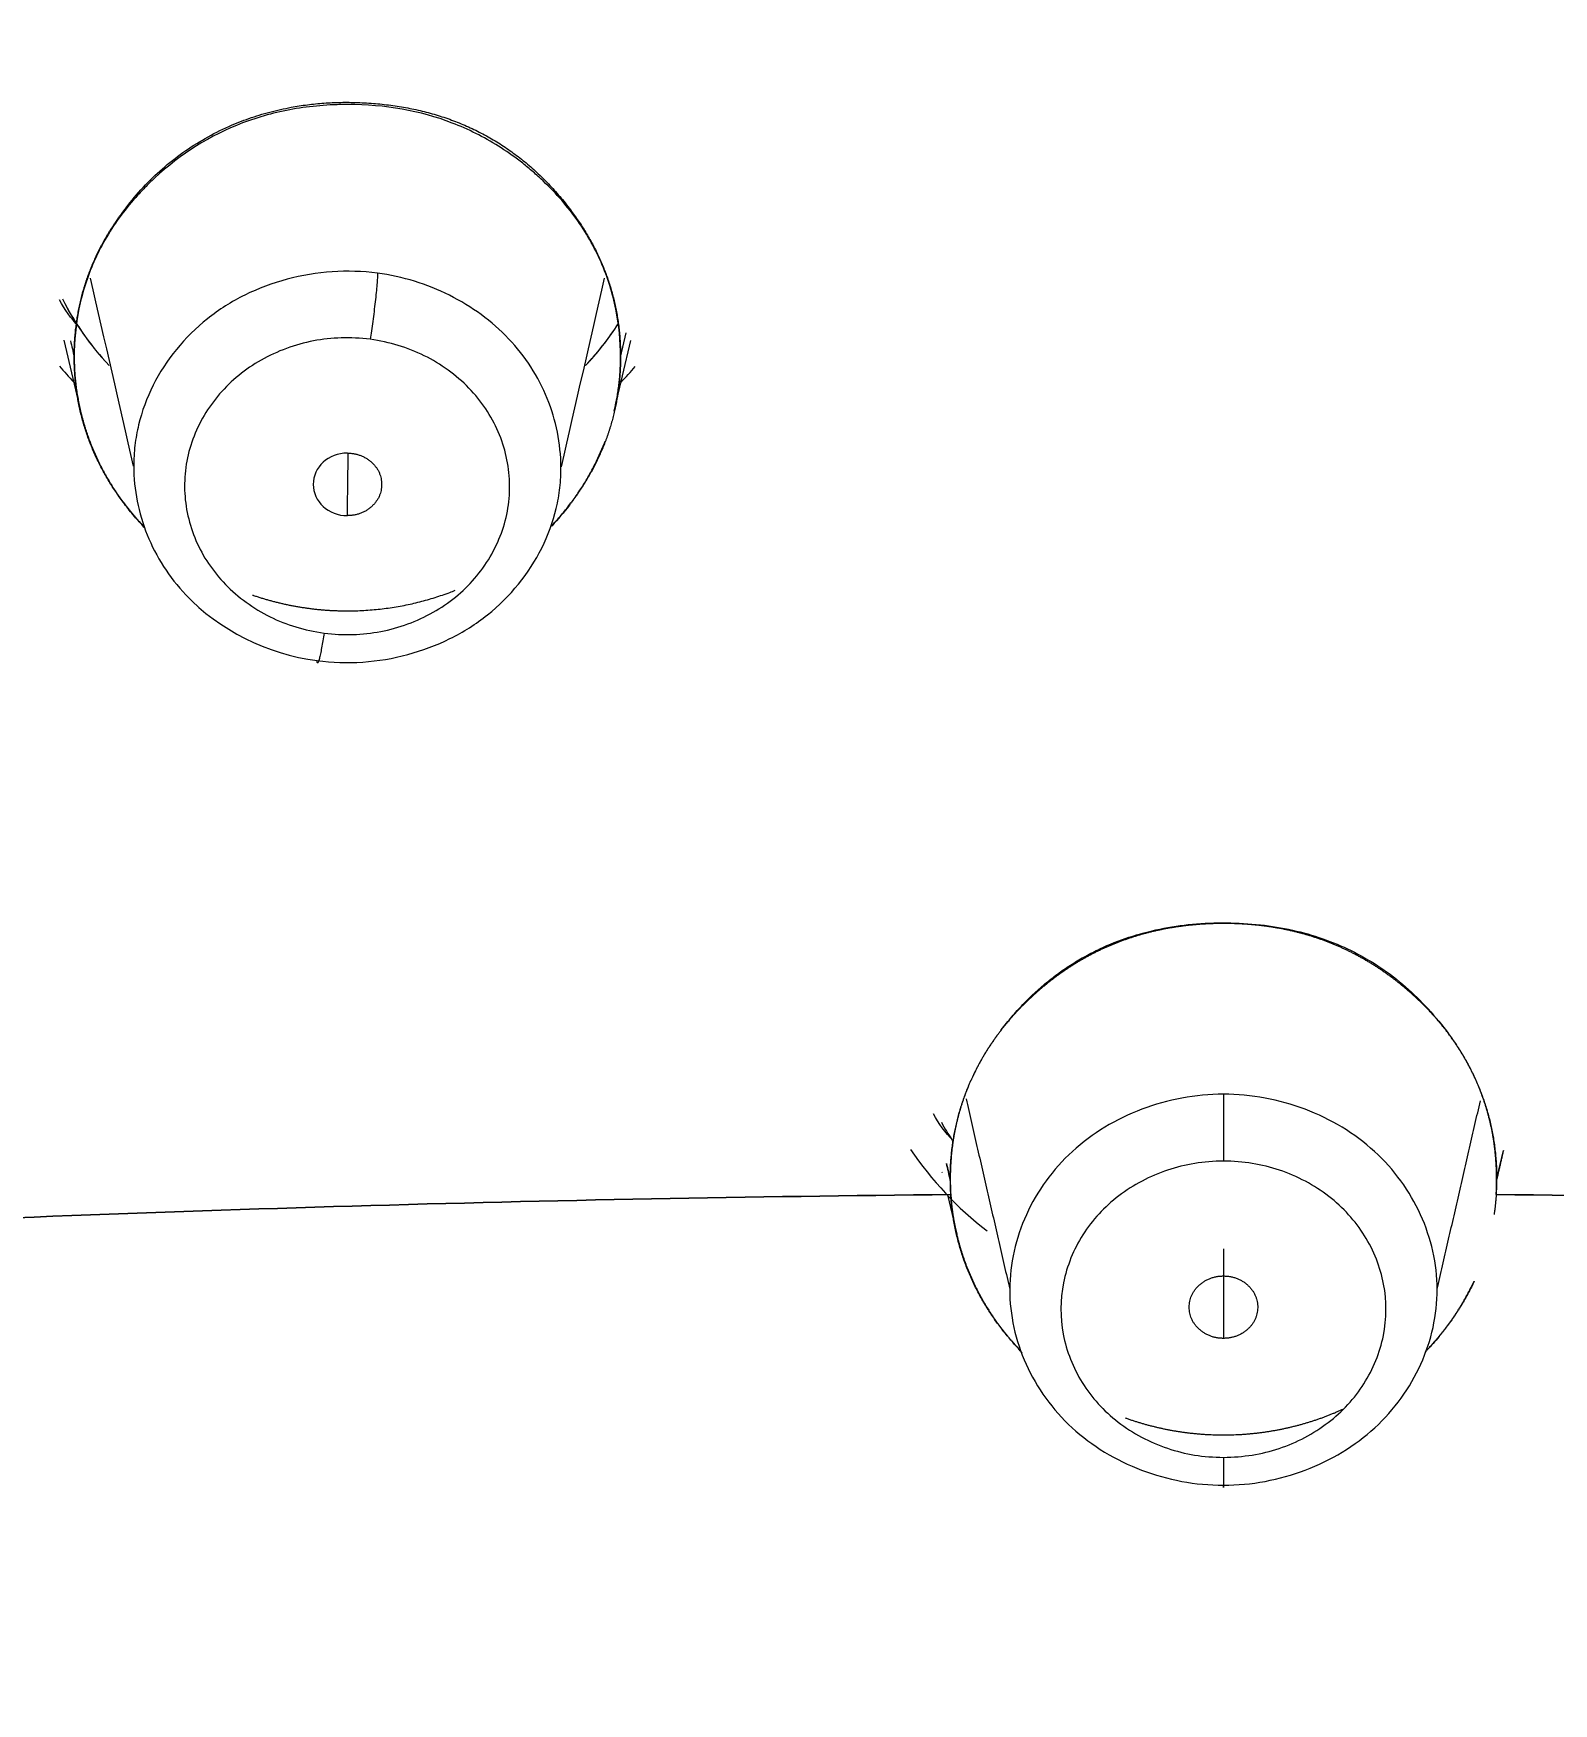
# Model space of a CAD drawing. Header units: millimetres. Extents: x 8883 to 11259, y -10160 to -6800.
# Drawn here: x 9728.16 to 9737.04, y -8415.51 to -8405.76 of the extents above; entities that cross this region are included whole.
import ezdxf

# ---------------------------------------------------------------- set-up
doc = ezdxf.new("R2010")
doc.units = ezdxf.units.MM
doc.layers.add('DIM', color=5, linetype='Continuous', lineweight=13)
doc.styles.add('ARIAL', font='arial.ttf')
doc.dimstyles.get("Standard").update_dxf_attribs({"dimtxt": 15, "dimasz": 15, "dimexe": 0.18, "dimexo": 0.0625, "dimgap": 4, "dimtad": 0, "dimdec": 1, "dimdsep": 46, "dimtxsty": 'ARIAL', "dimcen": 0, "dimclrd": 5, "dimclre": 5, "dimclrt": 5, "dimadec": 0, "dimazin": 0, "dimtfac": 1, "dimtdec": 1, "dimtofl": 0, "dimtmove": 0, "dimatfit": 3, "dimfxl": 1, "dimtolj": 1, "dimtzin": 0, "dimarcsym": 0})

# ---------------------------------------------------------------- blocks, each defined once
blk = doc.blocks.new('*D185')
at = {"layer": 'Defpoints', "color": 0, "transparency": 16777216}
for p in [(9678.5956, -7626.1454), (9989.3705, -9683.127), (10114.8937, -9683.127)]:
    blk.add_point(p, dxfattribs=at)
at = {"layer": 'DIM', "color": 5, "lineweight": -2, "transparency": 16777216}
for p, q in [((9678.6581, -7626.1454), (10115.0737, -7626.1454)), ((10114.8937, -7644.1454), (10114.8937, -8614.508)), ((10114.8937, -9665.127), (10114.8937, -8694.7644)), ((9989.433, -9683.127), (10115.0737, -9683.127))]:
    blk.add_line(p, q, dxfattribs=at)
at = {"layer": 'DIM', "color": 5, "transparency": 16777216}
for points in [[(10111.8937, -7644.1454), (10117.8937, -7644.1454), (10114.8937, -7626.1454)], [(10111.8937, -9665.127), (10117.8937, -9665.127), (10114.8937, -9683.127)]]:
    blk.add_solid(points, dxfattribs=at)
at = {"layer": 'DIM', "color": 5, "transparency": 16777216, "insert": (10114.8937, -8654.6362), "char_height": 18, "attachment_point": 5, "rotation": 90, "style": 'ARIAL'}
blk.add_mtext('\\A1;(2280)', dxfattribs=at)

msp = doc.modelspace()

# ---------------------------------------------------------------- linework, layer by layer
at = {"linetype": 'Continuous', "lineweight": 18}
for p, q in [((9731.5905, -8407.6477), (9731.623, -8407.5057)), ((9728.3388, -8407.5492), (9728.436, -8407.9631)), ((9731.5534, -8407.9636), (9731.6506, -8407.5499)), ((9736.7082, -8412.4524), (9736.7476, -8412.2809)), ((9733.4682, -8412.4053), (9733.4693, -8412.4102)), ((9733.4997, -8412.5394), (9733.554, -8412.7707))]:
    msp.add_line(p, q, dxfattribs=at)
for centre, major_axis, ratio, start_param, end_param in [((9729.9948, -8406.5844), (-1.8397, 0), 0.924527, 0.438988, 0.712945), ((9729.9948, -8406.5844), (1.8397, 0), 0.924527, 3.61612, 3.832841), ((9729.9948, -8406.5844), (1.8397, 0), 0.924527, 5.570191, 5.748722), ((9729.9948, -8406.5844), (-1.8397, 0), 0.924527, 2.450295, 2.604037), ((9729.9948, -8406.4801), (-2.1386, 0), 0.924527, 0.665478, 0.726494), ((9729.9948, -8406.4801), (-2.1386, 0), 0.924527, 2.415099, 2.475428), ((9729.9948, -8408.3907), (-0.2, 0.0021), 0.912641, 4.721991, 7.863578), ((9735.1123, -8411.3326), (1.8529, 0), 0.924527, 3.616464, 3.686659)]:
    msp.add_ellipse(centre, major_axis=major_axis, ratio=ratio, start_param=start_param, end_param=end_param, dxfattribs=at)
for points, knots in [([(9731.5905, -8407.6477), (9731.5905, -8407.5536), (9731.5815, -8407.4594), (9731.5438, -8407.2736), (9731.5151, -8407.1819), (9731.4374, -8407.0042), (9731.3884, -8406.9181), (9731.2705, -8406.7545), (9731.2017, -8406.677), (9731.1141, -8406.596), (9731.1043, -8406.5871), (9731.0845, -8406.5696), (9731.0546, -8406.5437), (9730.9835, -8406.4864), (9730.8363, -8406.3837), (9730.5213, -8406.2257), (9730.216, -8406.1718), (9729.9831, -8406.172), (9729.9693, -8406.1721), (9729.9418, -8406.1727), (9729.9008, -8406.174), (9729.8065, -8406.18), (9729.6235, -8406.2036), (9729.2795, -8406.2978), (9729.0227, -8406.4588), (9728.8491, -8406.6198), (9728.83, -8406.6383), (9728.7931, -8406.6759), (9728.7395, -8406.7331), (9728.6913, -8406.7931), (9728.6022, -8406.9163), (9728.5527, -8407.0026), (9728.4744, -8407.1808), (9728.4455, -8407.2726), (9728.4076, -8407.4587), (9728.3987, -8407.5529), (9728.3989, -8407.647)], [0, 0, 0, 0, 0.0625, 0.0625, 0.125, 0.125, 0.1875, 0.1875, 0.25, 0.25, 0.257812, 0.257812, 0.265625, 0.28125, 0.3125, 0.375, 0.5, 0.5, 0.507812, 0.507812, 0.515625, 0.53125, 0.5625, 0.625, 0.75, 0.75, 0.765625, 0.765625, 0.78125, 0.8125, 0.8125, 0.875, 0.875, 0.9375, 0.9375, 1, 1, 1, 1]), ([(9728.399, -8407.647), (9728.399, -8407.641), (9728.399, -8407.629), (9728.3993, -8407.611), (9728.3998, -8407.5931), (9728.4005, -8407.5753), (9728.4015, -8407.5575), (9728.4026, -8407.5398), (9728.404, -8407.5221), (9728.4055, -8407.5045), (9728.4073, -8407.487), (9728.4094, -8407.4695), (9728.4116, -8407.4521), (9728.414, -8407.4348), (9728.4167, -8407.4175), (9728.4195, -8407.4003), (9728.4226, -8407.3831), (9728.4259, -8407.366), (9728.4294, -8407.349), (9728.4332, -8407.332), (9728.4371, -8407.3151), (9728.4413, -8407.2982), (9728.4456, -8407.2814), (9728.4502, -8407.2647), (9728.455, -8407.248), (9728.4601, -8407.2314), (9728.4653, -8407.2148), (9728.4708, -8407.1983), (9728.4764, -8407.1819), (9728.4823, -8407.1656), (9728.4884, -8407.1492), (9728.4947, -8407.133), (9728.5012, -8407.1168), (9728.508, -8407.1007), (9728.515, -8407.0847), (9728.5221, -8407.0687), (9728.5295, -8407.0527), (9728.5371, -8407.0369), (9728.545, -8407.0211), (9728.553, -8407.0053), (9728.5613, -8406.9896), (9728.5697, -8406.974), (9728.5784, -8406.9584), (9728.5873, -8406.9429), (9728.5964, -8406.9275), (9728.6058, -8406.9121), (9728.6153, -8406.8968), (9728.6251, -8406.8816), (9728.6351, -8406.8664), (9728.6453, -8406.8513), (9728.6557, -8406.8362), (9728.6663, -8406.8212), (9728.6772, -8406.8063), (9728.6882, -8406.7914), (9728.7276, -8406.7397), (9728.7991, -8406.6552), (9728.9112, -8406.5465), (9729.0324, -8406.4505), (9729.1629, -8406.3674), (9729.2928, -8406.302), (9729.4194, -8406.2518), (9729.5409, -8406.2145), (9729.6553, -8406.1889), (9729.7613, -8406.1724), (9729.8579, -8406.1628), (9729.956, -8406.1584), (9730.0567, -8406.1593), (9730.1586, -8406.1654), (9730.2603, -8406.1767), (9730.359, -8406.1933), (9730.4546, -8406.2151), (9730.5473, -8406.242), (9730.6369, -8406.2742), (9730.7235, -8406.3115), (9730.807, -8406.354), (9730.8875, -8406.4018), (9730.9649, -8406.4547), (9731.0393, -8406.5127), (9731.1106, -8406.576), (9731.1788, -8406.6444), (9731.244, -8406.718), (9731.2931, -8406.7803), (9731.3282, -8406.8287), (9731.3507, -8406.8612), (9731.3721, -8406.894), (9731.3925, -8406.927), (9731.4119, -8406.9604), (9731.4303, -8406.994), (9731.4477, -8407.028), (9731.4641, -8407.0622), (9731.4795, -8407.0966), (9731.4939, -8407.1314), (9731.5073, -8407.1664), (9731.5197, -8407.2018), (9731.5311, -8407.2374), (9731.5415, -8407.2733), (9731.5509, -8407.3094), (9731.5593, -8407.3459), (9731.5667, -8407.3826), (9731.5731, -8407.4196), (9731.5786, -8407.457), (9731.583, -8407.4945), (9731.5864, -8407.5324), (9731.5888, -8407.5706), (9731.5902, -8407.609), (9731.5904, -8407.6347), (9731.5905, -8407.6476)], [0, 0, 0, 0, 0.003847, 0.007682, 0.011504, 0.015315, 0.019115, 0.022904, 0.026683, 0.030453, 0.034213, 0.037965, 0.041708, 0.045444, 0.049173, 0.052896, 0.056612, 0.060323, 0.064029, 0.06773, 0.071427, 0.075121, 0.078813, 0.082501, 0.086188, 0.089874, 0.093559, 0.097244, 0.10093, 0.104616, 0.108303, 0.111993, 0.115685, 0.11938, 0.123079, 0.126782, 0.13049, 0.134203, 0.137921, 0.141646, 0.145378, 0.149117, 0.152863, 0.156618, 0.160382, 0.164156, 0.167939, 0.171732, 0.175537, 0.179353, 0.18318, 0.18702, 0.190873, 0.194739, 0.198619, 0.231533, 0.263582, 0.295081, 0.326364, 0.357768, 0.383067, 0.408428, 0.434026, 0.453211, 0.472516, 0.492007, 0.511746, 0.532583, 0.552923, 0.572835, 0.592389, 0.611659, 0.630725, 0.649667, 0.668567, 0.687509, 0.706574, 0.725846, 0.745401, 0.765317, 0.785663, 0.806509, 0.814822, 0.823074, 0.831272, 0.839419, 0.847521, 0.855583, 0.86361, 0.871608, 0.879582, 0.887537, 0.895478, 0.903413, 0.911344, 0.91928, 0.927223, 0.935182, 0.943159, 0.951162, 0.959195, 0.967264, 0.975374, 0.98353, 0.991737, 1, 1, 1, 1]), ([(9728.4299, -8407.4724), (9728.4284, -8407.471), (9728.3809, -8407.423), (9728.3427, -8407.3688), (9728.3124, -8407.3126)], [0, 0, 0, 0, 0.030105, 1, 1, 1, 1]), ([(9728.3989, -8407.647), (9728.399, -8407.653), (9728.399, -8407.6651), (9728.3994, -8407.6832), (9728.4001, -8407.7013), (9728.4009, -8407.7194), (9728.402, -8407.7376), (9728.4034, -8407.7558), (9728.405, -8407.7739), (9728.4068, -8407.7921), (9728.4089, -8407.8103), (9728.4112, -8407.8285), (9728.4137, -8407.8466), (9728.4165, -8407.8648), (9728.4196, -8407.883), (9728.4228, -8407.9011), (9728.4264, -8407.9192), (9728.4302, -8407.9373), (9728.4342, -8407.9554), (9728.4385, -8407.9735), (9728.443, -8407.9915), (9728.4478, -8408.0096), (9728.4528, -8408.0275), (9728.458, -8408.0455), (9728.4636, -8408.0634), (9728.4693, -8408.0813), (9728.4753, -8408.0991), (9728.4816, -8408.1168), (9728.4881, -8408.1346), (9728.4949, -8408.1522), (9728.5019, -8408.1698), (9728.5091, -8408.1874), (9728.5166, -8408.2049), (9728.5244, -8408.2223), (9728.5324, -8408.2396), (9728.5406, -8408.2569), (9728.5491, -8408.2741), (9728.5579, -8408.2912), (9728.5669, -8408.3082), (9728.5761, -8408.3252), (9728.5856, -8408.3421), (9728.5953, -8408.3588), (9728.6053, -8408.3755), (9728.6155, -8408.3921), (9728.626, -8408.4085), (9728.6367, -8408.4249), (9728.6476, -8408.4412), (9728.6588, -8408.4573), (9728.6702, -8408.4733), (9728.6819, -8408.4893), (9728.6938, -8408.5051), (9728.7059, -8408.5207), (9728.7183, -8408.5363), (9728.7309, -8408.5517), (9728.7437, -8408.5669), (9728.7568, -8408.5821), (9728.7701, -8408.5971), (9728.7836, -8408.6119), (9728.796, -8408.6252), (9728.8039, -8408.6335), (9728.8072, -8408.6369)], [0, 0, 0, 0, 0.016653, 0.033329, 0.05003, 0.066754, 0.083502, 0.100274, 0.117069, 0.133889, 0.150732, 0.167599, 0.18449, 0.201405, 0.218343, 0.235305, 0.252291, 0.269301, 0.286335, 0.303393, 0.320474, 0.337579, 0.354708, 0.371861, 0.389038, 0.406239, 0.423463, 0.440712, 0.457984, 0.47528, 0.4926, 0.509944, 0.527311, 0.544703, 0.562118, 0.579557, 0.59702, 0.614507, 0.632018, 0.649553, 0.667112, 0.684694, 0.702301, 0.719931, 0.737585, 0.755263, 0.772966, 0.790691, 0.808441, 0.826215, 0.844013, 0.861834, 0.87968, 0.897549, 0.915443, 0.93336, 0.951301, 0.969267, 0.987256, 1, 1, 1, 1]), ([(9728.8077, -8408.6415), (9728.7881, -8408.6206), (9728.7483, -8408.5755), (9728.7025, -8408.5182), (9728.668, -8408.4716), (9728.6452, -8408.4391), (9728.6234, -8408.4062), (9728.6026, -8408.3731), (9728.5829, -8408.3397), (9728.5641, -8408.3059), (9728.5463, -8408.2719), (9728.5296, -8408.2375), (9728.5138, -8408.2029), (9728.4991, -8408.1679), (9728.4853, -8408.1326), (9728.4726, -8408.0971), (9728.4609, -8408.0612), (9728.4502, -8408.0251), (9728.4405, -8407.9886), (9728.4318, -8407.9518), (9728.4241, -8407.9147), (9728.4175, -8407.8774), (9728.4118, -8407.8397), (9728.4072, -8407.8017), (9728.4036, -8407.7635), (9728.401, -8407.7249), (9728.3993, -8407.686), (9728.3991, -8407.66), (9728.399, -8407.647)], [0, 0, 0, 0, 0.076516, 0.16079, 0.196689, 0.232342, 0.267769, 0.302993, 0.338035, 0.372918, 0.407665, 0.442297, 0.476839, 0.511314, 0.545745, 0.580156, 0.61457, 0.649012, 0.683503, 0.718069, 0.752732, 0.787515, 0.822442, 0.857534, 0.892814, 0.928304, 0.964026, 1, 1, 1, 1]), ([(9731.5905, -8407.6476), (9731.5904, -8407.6536), (9731.5904, -8407.6656), (9731.59, -8407.6835), (9731.5894, -8407.7013), (9731.5887, -8407.7191), (9731.5877, -8407.7368), (9731.5865, -8407.7544), (9731.5851, -8407.772), (9731.5834, -8407.7895), (9731.5816, -8407.8069), (9731.5796, -8407.8243), (9731.5773, -8407.8416), (9731.5748, -8407.8589), (9731.5721, -8407.8761), (9731.5693, -8407.8932), (9731.5661, -8407.9103), (9731.5628, -8407.9273), (9731.5593, -8407.9442), (9731.5556, -8407.9611), (9731.5516, -8407.9779), (9731.5474, -8407.9947), (9731.5431, -8408.0114), (9731.5385, -8408.028), (9731.5337, -8408.0445), (9731.5287, -8408.061), (9731.5235, -8408.0775), (9731.518, -8408.0938), (9731.5124, -8408.1101), (9731.5065, -8408.1264), (9731.5005, -8408.1426), (9731.4942, -8408.1587), (9731.4877, -8408.1747), (9731.481, -8408.1907), (9731.4741, -8408.2067), (9731.467, -8408.2225), (9731.4597, -8408.2383), (9731.4521, -8408.2541), (9731.4444, -8408.2698), (9731.4364, -8408.2854), (9731.4282, -8408.3009), (9731.4198, -8408.3164), (9731.4112, -8408.3318), (9731.4024, -8408.3472), (9731.3934, -8408.3625), (9731.3842, -8408.3777), (9731.3747, -8408.3929), (9731.3651, -8408.408), (9731.3552, -8408.4231), (9731.3452, -8408.438), (9731.3349, -8408.453), (9731.3244, -8408.4678), (9731.3137, -8408.4826), (9731.3028, -8408.4974), (9731.2637, -8408.5488), (9731.2254, -8408.5944), (9731.189, -8408.6335), (9731.1885, -8408.6341)], [0, 0, 0, 0, 0.016651, 0.033245, 0.049785, 0.066272, 0.082708, 0.099095, 0.115436, 0.131733, 0.147988, 0.164202, 0.180379, 0.196521, 0.212629, 0.228707, 0.244755, 0.260777, 0.276775, 0.292751, 0.308707, 0.324646, 0.34057, 0.356481, 0.372381, 0.388274, 0.404161, 0.420044, 0.435926, 0.451809, 0.467696, 0.483589, 0.49949, 0.515402, 0.531326, 0.547265, 0.563222, 0.579199, 0.595197, 0.61122, 0.627269, 0.643347, 0.659456, 0.675598, 0.691776, 0.707991, 0.724246, 0.740543, 0.756884, 0.773272, 0.789707, 0.806193, 0.822732, 0.839325, 0.855974, 0.997952, 1, 1, 1, 1]), ([(9731.5534, -8407.9639), (9731.5557, -8407.9541), (9731.5606, -8407.9323), (9731.5673, -8407.8985), (9731.5735, -8407.8625), (9731.5787, -8407.8265), (9731.583, -8407.7906), (9731.5863, -8407.7547), (9731.5886, -8407.7189), (9731.5901, -8407.6832), (9731.5903, -8407.6595), (9731.5905, -8407.6477)], [0, 0, 0, 0, 0.094242, 0.209273, 0.323786, 0.437782, 0.55126, 0.664221, 0.776665, 0.888591, 1, 1, 1, 1]), ([(9731.1856, -8408.6338), (9731.1913, -8408.6279), (9731.2064, -8408.6119), (9731.2302, -8408.5855), (9731.2568, -8408.5545), (9731.2824, -8408.5229), (9731.307, -8408.4908), (9731.3305, -8408.4582), (9731.3531, -8408.4253), (9731.3746, -8408.3919), (9731.395, -8408.3581), (9731.4144, -8408.324), (9731.4328, -8408.2896), (9731.4502, -8408.255), (9731.4665, -8408.22), (9731.4818, -8408.1848), (9731.4928, -8408.1575), (9731.4987, -8408.142), (9731.5001, -8408.1383)], [0, 0, 0, 0, 0.04121, 0.110094, 0.178692, 0.247005, 0.315033, 0.382776, 0.450234, 0.517408, 0.584296, 0.650899, 0.717218, 0.783252, 0.849001, 0.914465, 0.979645, 1, 1, 1, 1]), ([(9728.7465, -8408.2846), (9728.7468, -8408.4208), (9728.7738, -8408.5572), (9728.8511, -8408.7493), (9728.883, -8408.8112), (9728.9584, -8408.9286), (9729.0019, -8408.9841), (9729.2458, -8409.2408), (9729.5239, -8409.3812), (9729.8177, -8409.4201)], [0, 0, 0, 0, 0.25, 0.25, 0.375, 0.375, 0.5, 0.5, 1, 1, 1, 1]), ([(9729.8177, -8409.4201), (9729.9938, -8409.4433), (9730.2666, -8409.4236), (9730.5571, -8409.3148), (9730.6711, -8409.2508), (9730.7442, -8409.2045), (9730.7794, -8409.1794), (9730.9471, -8409.0455), (9731.0557, -8408.9111), (9731.1671, -8408.6883), (9731.1956, -8408.6105), (9731.2241, -8408.491), (9731.2312, -8408.4506), (9731.2404, -8408.3695), (9731.2426, -8408.3287), (9731.2423, -8408.2879)], [0, 0, 0, 0, 0.25, 0.375, 0.4375, 0.4375, 0.5, 0.5, 0.75, 0.75, 0.875, 0.875, 0.9375, 0.9375, 1, 1, 1, 1]), ([(9729.4412, -8409.0372), (9729.4432, -8409.0379), (9729.452, -8409.0409), (9729.4678, -8409.0462), (9729.4887, -8409.0528), (9729.5097, -8409.0592), (9729.5308, -8409.0653), (9729.552, -8409.0712), (9729.5734, -8409.0767), (9729.5948, -8409.082), (9729.6164, -8409.0871), (9729.638, -8409.0918), (9729.6598, -8409.0963), (9729.6816, -8409.1005), (9729.7035, -8409.1045), (9729.7255, -8409.1081), (9729.7476, -8409.1115), (9729.7698, -8409.1146), (9729.7921, -8409.1174), (9729.8144, -8409.1199), (9729.8367, -8409.1221), (9729.8592, -8409.124), (9729.8817, -8409.1257), (9729.9042, -8409.127), (9729.9268, -8409.128), (9729.9494, -8409.1288), (9729.9721, -8409.1292), (9730.0033, -8409.1295), (9730.043, -8409.1289), (9730.091, -8409.1269), (9730.1388, -8409.1235), (9730.1862, -8409.1189), (9730.2334, -8409.113), (9730.2801, -8409.1057), (9730.3264, -8409.0973), (9730.3722, -8409.0876), (9730.4175, -8409.0767), (9730.4623, -8409.0646), (9730.5066, -8409.0514), (9730.5502, -8409.037), (9730.5894, -8409.0229), (9730.614, -8409.0134), (9730.6244, -8409.0092)], [0, 0, 0, 0, 0.005207, 0.023371, 0.041558, 0.059769, 0.078003, 0.096259, 0.114539, 0.132842, 0.151168, 0.169518, 0.18789, 0.206286, 0.224705, 0.243147, 0.261612, 0.2801, 0.298612, 0.317147, 0.335704, 0.354285, 0.37289, 0.391517, 0.410168, 0.428842, 0.447539, 0.466259, 0.506055, 0.545704, 0.585206, 0.624561, 0.663768, 0.702828, 0.741741, 0.780507, 0.819125, 0.857597, 0.895921, 0.934098, 0.972129, 1, 1, 1, 1]), ([(9733.5165, -8412.4525), (9733.5165, -8412.4465), (9733.5165, -8412.4344), (9733.5168, -8412.4164), (9733.5173, -8412.3984), (9733.5179, -8412.3804), (9733.5188, -8412.3625), (9733.5199, -8412.3447), (9733.5213, -8412.327), (9733.5228, -8412.3093), (9733.5246, -8412.2916), (9733.5265, -8412.274), (9733.5287, -8412.2565), (9733.5311, -8412.2391), (9733.5337, -8412.2217), (9733.5366, -8412.2044), (9733.5396, -8412.1871), (9733.5428, -8412.1699), (9733.5463, -8412.1527), (9733.55, -8412.1357), (9733.5539, -8412.1186), (9733.558, -8412.1017), (9733.5624, -8412.0848), (9733.5669, -8412.0679), (9733.5717, -8412.0512), (9733.5766, -8412.0345), (9733.5818, -8412.0178), (9733.5873, -8412.0012), (9733.5929, -8411.9847), (9733.5987, -8411.9682), (9733.6048, -8411.9518), (9733.611, -8411.9355), (9733.6175, -8411.9192), (9733.6242, -8411.903), (9733.6311, -8411.8868), (9733.6383, -8411.8707), (9733.6456, -8411.8547), (9733.6532, -8411.8387), (9733.661, -8411.8228), (9733.6689, -8411.8069), (9733.6772, -8411.7911), (9733.6856, -8411.7754), (9733.6942, -8411.7598), (9733.7031, -8411.7441), (9733.7121, -8411.7286), (9733.7214, -8411.7131), (9733.7309, -8411.6977), (9733.7406, -8411.6823), (9733.7506, -8411.667), (9733.7607, -8411.6518), (9733.7711, -8411.6366), (9733.7817, -8411.6215), (9733.7925, -8411.6065), (9733.8035, -8411.5915), (9733.8305, -8411.5555), (9733.875, -8411.5003), (9733.9395, -8411.4287), (9734.007, -8411.3621), (9734.0776, -8411.3003), (9734.1511, -8411.2435), (9734.2276, -8411.1917), (9734.3071, -8411.1447), (9734.4164, -8411.0891), (9734.5599, -8411.0319), (9734.7416, -8410.9837), (9734.9329, -8410.9558), (9735.1299, -8410.9485), (9735.326, -8410.9596), (9735.5146, -8410.9903), (9735.6926, -8411.0405), (9735.86, -8411.1103), (9736.0164, -8411.1995), (9736.1619, -8411.3082), (9736.2962, -8411.4362), (9736.3851, -8411.5425), (9736.4387, -8411.6153), (9736.4618, -8411.6485), (9736.4839, -8411.6819), (9736.505, -8411.7157), (9736.525, -8411.7497), (9736.5439, -8411.7841), (9736.5619, -8411.8187), (9736.5788, -8411.8536), (9736.5946, -8411.8889), (9736.6094, -8411.9244), (9736.6232, -8411.9602), (9736.636, -8411.9963), (9736.6477, -8412.0327), (9736.6584, -8412.0694), (9736.6681, -8412.1064), (9736.6767, -8412.1437), (9736.6843, -8412.1813), (9736.6908, -8412.2191), (9736.6963, -8412.2573), (9736.7008, -8412.2958), (9736.7043, -8412.3345), (9736.7067, -8412.3736), (9736.7081, -8412.4129), (9736.7082, -8412.4392), (9736.7083, -8412.4524)], [0, 0, 0, 0, 0.003838, 0.007664, 0.011477, 0.015279, 0.019069, 0.022849, 0.026618, 0.030378, 0.034129, 0.037871, 0.041605, 0.045331, 0.04905, 0.052763, 0.056469, 0.06017, 0.063866, 0.067558, 0.071245, 0.074929, 0.07861, 0.082289, 0.085966, 0.089642, 0.093317, 0.096992, 0.100668, 0.104344, 0.108022, 0.111701, 0.115384, 0.119069, 0.122758, 0.126451, 0.130149, 0.133852, 0.137561, 0.141276, 0.144998, 0.148727, 0.152464, 0.15621, 0.159964, 0.163728, 0.167501, 0.171285, 0.17508, 0.178887, 0.182705, 0.186535, 0.190378, 0.194235, 0.198105, 0.218377, 0.238205, 0.257653, 0.276789, 0.295683, 0.314407, 0.333038, 0.351649, 0.388469, 0.425696, 0.463893, 0.503579, 0.542955, 0.580722, 0.617378, 0.653466, 0.689561, 0.726235, 0.76404, 0.803481, 0.811936, 0.820328, 0.828662, 0.836943, 0.845177, 0.853369, 0.861525, 0.869649, 0.877748, 0.885827, 0.893891, 0.901947, 0.909999, 0.918055, 0.926119, 0.934197, 0.942295, 0.950419, 0.958573, 0.966764, 0.974997, 0.983277, 0.99161, 1, 1, 1, 1]), ([(9736.7082, -8412.4524), (9736.7082, -8412.4457), (9736.7082, -8412.4323), (9736.7079, -8412.4122), (9736.7073, -8412.3921), (9736.7064, -8412.372), (9736.7052, -8412.3519), (9736.7038, -8412.3319), (9736.7021, -8412.3118), (9736.7001, -8412.2918), (9736.6979, -8412.2718), (9736.6953, -8412.2518), (9736.6925, -8412.2319), (9736.6894, -8412.2119), (9736.686, -8412.1921), (9736.6823, -8412.1722), (9736.6784, -8412.1525), (9736.6741, -8412.1327), (9736.6696, -8412.113), (9736.6647, -8412.0934), (9736.6596, -8412.0738), (9736.6542, -8412.0543), (9736.6485, -8412.0348), (9736.6425, -8412.0154), (9736.6362, -8411.9961), (9736.6296, -8411.9768), (9736.6227, -8411.9576), (9736.6155, -8411.9385), (9736.6081, -8411.9195), (9736.6003, -8411.9005), (9736.5922, -8411.8816), (9736.5839, -8411.8629), (9736.5752, -8411.8442), (9736.5663, -8411.8256), (9736.557, -8411.8071), (9736.5475, -8411.7887), (9736.5377, -8411.7704), (9736.5275, -8411.7523), (9736.5171, -8411.7342), (9736.5064, -8411.7163), (9736.4954, -8411.6984), (9736.4842, -8411.6807), (9736.4726, -8411.6631), (9736.4608, -8411.6456), (9736.4486, -8411.6283), (9736.4362, -8411.6111), (9736.4235, -8411.594), (9736.4105, -8411.577), (9736.3973, -8411.5602), (9736.3837, -8411.5436), (9736.3699, -8411.527), (9736.3558, -8411.5107), (9736.3415, -8411.4944), (9736.3268, -8411.4784), (9736.3119, -8411.4624), (9736.2968, -8411.4467), (9736.2813, -8411.431), (9736.2657, -8411.4156), (9736.2497, -8411.4003), (9736.2335, -8411.3852), (9736.2172, -8411.3703), (9736.2007, -8411.3557), (9736.1841, -8411.3413), (9736.1674, -8411.3272), (9736.1506, -8411.3133), (9736.1337, -8411.2998), (9736.1167, -8411.2865), (9736.0995, -8411.2734), (9736.0823, -8411.2606), (9736.0649, -8411.2481), (9736.0474, -8411.2359), (9736.0299, -8411.2239), (9736.0122, -8411.2122), (9735.9944, -8411.2007), (9735.9765, -8411.1895), (9735.9585, -8411.1786), (9735.9404, -8411.1679), (9735.9222, -8411.1575), (9735.9038, -8411.1474), (9735.8854, -8411.1375), (9735.8669, -8411.1279), (9735.8482, -8411.1185), (9735.8294, -8411.1094), (9735.8106, -8411.1006), (9735.7916, -8411.0921), (9735.7725, -8411.0838), (9735.7533, -8411.0757), (9735.734, -8411.0679), (9735.7146, -8411.0604), (9735.6951, -8411.0532), (9735.6755, -8411.0462), (9735.6558, -8411.0394), (9735.636, -8411.033), (9735.616, -8411.0268), (9735.596, -8411.0208), (9735.5759, -8411.0151), (9735.5556, -8411.0097), (9735.5353, -8411.0045), (9735.5148, -8410.9996), (9735.4942, -8410.995), (9735.4736, -8410.9906), (9735.4528, -8410.9864), (9735.4319, -8410.9826), (9735.4109, -8410.979), (9735.3898, -8410.9756), (9735.3686, -8410.9725), (9735.3473, -8410.9697), (9735.3259, -8410.9671), (9735.3044, -8410.9648), (9735.2828, -8410.9627), (9735.2611, -8410.9609), (9735.2393, -8410.9593), (9735.2173, -8410.958), (9735.1953, -8410.957), (9735.1732, -8410.9562), (9735.1509, -8410.9557), (9735.1286, -8410.9554), (9735.1061, -8410.9554), (9735.0837, -8410.9556), (9735.0612, -8410.9561), (9735.0388, -8410.9569), (9735.0165, -8410.9579), (9734.9944, -8410.9591), (9734.9724, -8410.9606), (9734.9505, -8410.9624), (9734.9288, -8410.9644), (9734.9071, -8410.9666), (9734.8856, -8410.9691), (9734.8642, -8410.9719), (9734.843, -8410.9749), (9734.8218, -8410.9781), (9734.8008, -8410.9816), (9734.7799, -8410.9854), (9734.7591, -8410.9894), (9734.7385, -8410.9936), (9734.7179, -8410.9981), (9734.6975, -8411.0029), (9734.6773, -8411.0079), (9734.6571, -8411.0131), (9734.6371, -8411.0186), (9734.6171, -8411.0244), (9734.5973, -8411.0304), (9734.5777, -8411.0366), (9734.5581, -8411.0431), (9734.5387, -8411.0498), (9734.5194, -8411.0568), (9734.5002, -8411.064), (9734.4811, -8411.0715), (9734.4622, -8411.0792), (9734.4434, -8411.0871), (9734.4247, -8411.0954), (9734.4061, -8411.1038), (9734.3877, -8411.1125), (9734.3693, -8411.1214), (9734.3511, -8411.1306), (9734.333, -8411.1401), (9734.3151, -8411.1497), (9734.2972, -8411.1597), (9734.2795, -8411.1698), (9734.2619, -8411.1802), (9734.2444, -8411.1909), (9734.227, -8411.2018), (9734.2098, -8411.2129), (9734.1927, -8411.2243), (9734.1757, -8411.2359), (9734.1588, -8411.2478), (9734.142, -8411.2599), (9734.1254, -8411.2722), (9734.1089, -8411.2848), (9734.0925, -8411.2977), (9734.0762, -8411.3107), (9734.06, -8411.3241), (9734.044, -8411.3376), (9734.0281, -8411.3514), (9734.0123, -8411.3654), (9733.9966, -8411.3797), (9733.981, -8411.3942), (9733.9656, -8411.409), (9733.9503, -8411.4239), (9733.9352, -8411.4391), (9733.9204, -8411.4544), (9733.9058, -8411.4698), (9733.8915, -8411.4854), (9733.8774, -8411.501), (9733.8636, -8411.5169), (9733.8501, -8411.5328), (9733.8368, -8411.5489), (9733.8237, -8411.5651), (9733.811, -8411.5814), (9733.7985, -8411.5978), (9733.7863, -8411.6144), (9733.7743, -8411.631), (9733.7626, -8411.6478), (9733.7512, -8411.6647), (9733.7401, -8411.6816), (9733.7292, -8411.6987), (9733.7186, -8411.7159), (9733.7083, -8411.7332), (9733.6982, -8411.7505), (9733.6885, -8411.768), (9733.679, -8411.7855), (9733.6697, -8411.8032), (9733.6608, -8411.8209), (9733.6521, -8411.8387), (9733.6437, -8411.8565), (9733.6356, -8411.8745), (9733.6277, -8411.8925), (9733.6201, -8411.9106), (9733.6128, -8411.9287), (9733.6058, -8411.947), (9733.5991, -8411.9652), (9733.5926, -8411.9836), (9733.5864, -8412.002), (9733.5804, -8412.0204), (9733.5748, -8412.0389), (9733.5694, -8412.0574), (9733.5642, -8412.076), (9733.5594, -8412.0946), (9733.5548, -8412.1133), (9733.5505, -8412.132), (9733.5464, -8412.1507), (9733.5426, -8412.1695), (9733.5391, -8412.1883), (9733.5358, -8412.2071), (9733.5328, -8412.2259), (9733.53, -8412.2448), (9733.5276, -8412.2637), (9733.5253, -8412.2826), (9733.5233, -8412.3015), (9733.5216, -8412.3204), (9733.5201, -8412.3393), (9733.5189, -8412.3582), (9733.5179, -8412.3772), (9733.5172, -8412.3961), (9733.5167, -8412.415), (9733.5165, -8412.434), (9733.5165, -8412.4466), (9733.5165, -8412.4529)], [0, 0, 0, 0, 0.004264, 0.008528, 0.012792, 0.017056, 0.02132, 0.025585, 0.02985, 0.034116, 0.038382, 0.042649, 0.046917, 0.051186, 0.055457, 0.059729, 0.064002, 0.068277, 0.072554, 0.076834, 0.081115, 0.085399, 0.089686, 0.093976, 0.098269, 0.102566, 0.106866, 0.11117, 0.115478, 0.119791, 0.124108, 0.12843, 0.132757, 0.137089, 0.141428, 0.145772, 0.150122, 0.154478, 0.158841, 0.163211, 0.167588, 0.171973, 0.176365, 0.180765, 0.185173, 0.18959, 0.194015, 0.198448, 0.202891, 0.207343, 0.211804, 0.216275, 0.220756, 0.225247, 0.229747, 0.234259, 0.23878, 0.243312, 0.247855, 0.252409, 0.256955, 0.261478, 0.265977, 0.270454, 0.27491, 0.279345, 0.283759, 0.288155, 0.292532, 0.296891, 0.301233, 0.305559, 0.309869, 0.314165, 0.318447, 0.322716, 0.326972, 0.331218, 0.335452, 0.339677, 0.343894, 0.348102, 0.352302, 0.356497, 0.360685, 0.364869, 0.36905, 0.373227, 0.377402, 0.381575, 0.385749, 0.389922, 0.394097, 0.398274, 0.402453, 0.406637, 0.410824, 0.415018, 0.419217, 0.423423, 0.427637, 0.43186, 0.436092, 0.440334, 0.444587, 0.448852, 0.453129, 0.45742, 0.461724, 0.466043, 0.470377, 0.474728, 0.479095, 0.48348, 0.487884, 0.492306, 0.496747, 0.501209, 0.505691, 0.510165, 0.514617, 0.519046, 0.523453, 0.52784, 0.532206, 0.536552, 0.54088, 0.54519, 0.549482, 0.553758, 0.558018, 0.562263, 0.566493, 0.57071, 0.574914, 0.579106, 0.583286, 0.587457, 0.591617, 0.595769, 0.599912, 0.604048, 0.608178, 0.612302, 0.616422, 0.620537, 0.624648, 0.628758, 0.632866, 0.636972, 0.641079, 0.645187, 0.649296, 0.653407, 0.657522, 0.661641, 0.665764, 0.669893, 0.674028, 0.67817, 0.68232, 0.686478, 0.690646, 0.694823, 0.699012, 0.703212, 0.707424, 0.711649, 0.715888, 0.720141, 0.724409, 0.728693, 0.732994, 0.737311, 0.741646, 0.745999, 0.750371, 0.754763, 0.759172, 0.763577, 0.767969, 0.772349, 0.776717, 0.781073, 0.785416, 0.789748, 0.794069, 0.798378, 0.802676, 0.806963, 0.811239, 0.815504, 0.819759, 0.824004, 0.828239, 0.832464, 0.83668, 0.840887, 0.845084, 0.849272, 0.853452, 0.857624, 0.861787, 0.865942, 0.87009, 0.87423, 0.878363, 0.882489, 0.886608, 0.890721, 0.894827, 0.898927, 0.903022, 0.90711, 0.911193, 0.915271, 0.919344, 0.923412, 0.927475, 0.931534, 0.935589, 0.939639, 0.943685, 0.947728, 0.951767, 0.955802, 0.959835, 0.963864, 0.967889, 0.971912, 0.975933, 0.97995, 0.983965, 0.987977, 0.991987, 0.995995, 1, 1, 1, 1]), ([(9733.5346, -8412.2257), (9733.534, -8412.2251), (9733.4866, -8412.1774), (9733.4486, -8412.1235), (9733.418, -8412.0667)], [0, 0, 0, 0, 0.013553, 1, 1, 1, 1]), ([(9733.9368, -8413.4627), (9733.9063, -8413.4307), (9733.8681, -8413.3874), (9733.8237, -8413.3319), (9733.7992, -8413.2997), (9733.7757, -8413.2672), (9733.7532, -8413.2342), (9733.7317, -8413.2009), (9733.7113, -8413.1673), (9733.6918, -8413.1332), (9733.6734, -8413.0988), (9733.656, -8413.0641), (9733.6396, -8413.0289), (9733.6242, -8412.9934), (9733.6098, -8412.9576), (9733.5964, -8412.9213), (9733.5841, -8412.8847), (9733.5728, -8412.8478), (9733.5625, -8412.8104), (9733.5532, -8412.7728), (9733.545, -8412.7347), (9733.5377, -8412.6963), (9733.5315, -8412.6575), (9733.5264, -8412.6183), (9733.5222, -8412.5788), (9733.5203, -8412.5523), (9733.5193, -8412.539)], [0, 0, 0, 0, 0.125833, 0.164732, 0.203374, 0.241784, 0.279985, 0.318002, 0.355858, 0.393581, 0.431194, 0.468723, 0.506195, 0.543636, 0.581072, 0.618529, 0.656033, 0.693612, 0.731291, 0.769095, 0.807052, 0.845186, 0.883524, 0.922089, 0.960906, 1, 1, 1, 1]), ([(9733.5194, -8412.539), (9733.5199, -8412.5454), (9733.5208, -8412.5582), (9733.5224, -8412.5775), (9733.5243, -8412.5967), (9733.5265, -8412.6158), (9733.529, -8412.635), (9733.5317, -8412.6541), (9733.5346, -8412.6731), (9733.5378, -8412.6922), (9733.5413, -8412.7112), (9733.5451, -8412.7301), (9733.5491, -8412.749), (9733.5533, -8412.7678), (9733.5578, -8412.7866), (9733.5626, -8412.8053), (9733.5676, -8412.824), (9733.5729, -8412.8426), (9733.5785, -8412.8611), (9733.5842, -8412.8796), (9733.5903, -8412.898), (9733.5966, -8412.9163), (9733.6031, -8412.9345), (9733.6099, -8412.9527), (9733.617, -8412.9707), (9733.6243, -8412.9887), (9733.6318, -8413.0066), (9733.6396, -8413.0244), (9733.6476, -8413.0421), (9733.6559, -8413.0597), (9733.6644, -8413.0772), (9733.6731, -8413.0946), (9733.6821, -8413.1118), (9733.6913, -8413.129), (9733.7008, -8413.1461), (9733.7105, -8413.163), (9733.7204, -8413.1798), (9733.7305, -8413.1965), (9733.7409, -8413.2131), (9733.7515, -8413.2295), (9733.7623, -8413.2458), (9733.7734, -8413.262), (9733.7846, -8413.278), (9733.7961, -8413.294), (9733.8078, -8413.3097), (9733.8197, -8413.3253), (9733.8319, -8413.3408), (9733.8442, -8413.3561), (9733.8568, -8413.3713), (9733.8695, -8413.3863), (9733.8825, -8413.4012), (9733.8957, -8413.4159), (9733.909, -8413.4305), (9733.9184, -8413.4404), (9733.9233, -8413.4455), (9733.9236, -8413.4458)], [0, 0, 0, 0, 0.019227, 0.038454, 0.057679, 0.076904, 0.096127, 0.115349, 0.134571, 0.153791, 0.173011, 0.192229, 0.211447, 0.230663, 0.249879, 0.269094, 0.288307, 0.30752, 0.326732, 0.345943, 0.365154, 0.384363, 0.403571, 0.422779, 0.441986, 0.461192, 0.480397, 0.499601, 0.518804, 0.538007, 0.557209, 0.57641, 0.59561, 0.61481, 0.634008, 0.653206, 0.672403, 0.6916, 0.710796, 0.729991, 0.749185, 0.768379, 0.787572, 0.806764, 0.825956, 0.845147, 0.864337, 0.883527, 0.902716, 0.921904, 0.941092, 0.960279, 0.979466, 0.998651, 1, 1, 1, 1]), ([(9736.7055, -8412.539), (9736.705, -8412.5457), (9736.7041, -8412.5591), (9736.7024, -8412.5791), (9736.7004, -8412.599), (9736.6982, -8412.6188), (9736.6959, -8412.6372), (9736.6943, -8412.649), (9736.6935, -8412.6543)], [0, 0, 0, 0, 0.173736, 0.346837, 0.51933, 0.691242, 0.8626, 1, 1, 1, 1]), ([(9736.5776, -8413.0448), (9736.5769, -8413.0463), (9736.5735, -8413.0536), (9736.5672, -8413.0669), (9736.5585, -8413.0844), (9736.5495, -8413.1018), (9736.5403, -8413.1192), (9736.5309, -8413.1364), (9736.5212, -8413.1536), (9736.5112, -8413.1706), (9736.501, -8413.1876), (9736.4905, -8413.2045), (9736.4797, -8413.2213), (9736.4687, -8413.238), (9736.4575, -8413.2546), (9736.446, -8413.2711), (9736.4342, -8413.2876), (9736.4222, -8413.3039), (9736.4099, -8413.3201), (9736.3974, -8413.3363), (9736.3846, -8413.3524), (9736.3535, -8413.3904), (9736.3213, -8413.4271), (9736.2925, -8413.4577), (9736.2881, -8413.4623)], [0, 0, 0, 0, 0.009697, 0.048305, 0.086947, 0.125628, 0.164356, 0.203138, 0.241979, 0.280888, 0.31987, 0.358932, 0.39808, 0.437321, 0.476661, 0.516106, 0.555664, 0.595339, 0.635139, 0.675069, 0.715135, 0.755344, 0.962812, 1, 1, 1, 1]), ([(9736.3139, -8413.4323), (9736.3144, -8413.4317), (9736.3195, -8413.4262), (9736.329, -8413.4159), (9736.3422, -8413.4012), (9736.3552, -8413.3863), (9736.3679, -8413.3713), (9736.3805, -8413.3561), (9736.3928, -8413.3408), (9736.4049, -8413.3253), (9736.4169, -8413.3097), (9736.4286, -8413.2939), (9736.4401, -8413.278), (9736.4513, -8413.262), (9736.4624, -8413.2458), (9736.4732, -8413.2295), (9736.4838, -8413.2131), (9736.4942, -8413.1965), (9736.5043, -8413.1798), (9736.5142, -8413.163), (9736.5239, -8413.146), (9736.5334, -8413.129), (9736.5426, -8413.1118), (9736.5516, -8413.0945), (9736.5603, -8413.0772), (9736.5685, -8413.0604), (9736.5737, -8413.0494), (9736.5761, -8413.0442)], [0, 0, 0, 0, 0.005436, 0.047071, 0.088707, 0.130344, 0.171983, 0.213623, 0.255265, 0.296907, 0.338552, 0.380197, 0.421844, 0.463493, 0.505143, 0.546795, 0.588448, 0.630102, 0.671759, 0.713416, 0.755076, 0.796737, 0.8384, 0.880064, 0.92173, 0.963398, 1, 1, 1, 1]), ([(9733.864, -8413.0919), (9733.8636, -8413.2413), (9733.897, -8413.3908), (9734.0219, -8413.6677), (9734.1134, -8413.7952), (9734.3441, -8414.0067), (9734.4833, -8414.0906), (9734.7858, -8414.2054), (9734.9491, -8414.2362), (9735.1123, -8414.2362)], [0, 0, 0, 0, 0.25, 0.25, 0.5, 0.5, 0.75, 0.75, 1, 1, 1, 1]), ([(9735.1123, -8414.2362), (9735.2756, -8414.2362), (9735.4389, -8414.2054), (9735.7414, -8414.0906), (9735.8806, -8414.0067), (9736.1113, -8413.7952), (9736.2028, -8413.6677), (9736.3277, -8413.3908), (9736.3611, -8413.2413), (9736.3607, -8413.0919)], [0, 0, 0, 0, 0.25, 0.25, 0.5, 0.5, 0.75, 0.75, 1, 1, 1, 1]), ([(9734.5398, -8413.8432), (9734.5403, -8413.8434), (9734.5471, -8413.8458), (9734.5604, -8413.8505), (9734.5797, -8413.857), (9734.599, -8413.8633), (9734.6185, -8413.8693), (9734.638, -8413.8751), (9734.6576, -8413.8807), (9734.6773, -8413.886), (9734.697, -8413.8911), (9734.7169, -8413.896), (9734.7368, -8413.9006), (9734.7567, -8413.905), (9734.7767, -8413.9092), (9734.7968, -8413.9131), (9734.8169, -8413.9168), (9734.8371, -8413.9202), (9734.8573, -8413.9234), (9734.8775, -8413.9263), (9734.8978, -8413.929), (9734.9181, -8413.9314), (9734.9385, -8413.9337), (9734.9589, -8413.9356), (9734.9793, -8413.9373), (9734.9997, -8413.9388), (9735.0202, -8413.94), (9735.0406, -8413.941), (9735.0611, -8413.9418), (9735.0816, -8413.9423), (9735.1021, -8413.9425), (9735.1226, -8413.9425), (9735.1431, -8413.9423), (9735.1636, -8413.9418), (9735.1841, -8413.941), (9735.2045, -8413.94), (9735.225, -8413.9388), (9735.2454, -8413.9373), (9735.2658, -8413.9356), (9735.2862, -8413.9337), (9735.3066, -8413.9314), (9735.3269, -8413.929), (9735.3472, -8413.9263), (9735.3674, -8413.9234), (9735.3876, -8413.9202), (9735.4078, -8413.9167), (9735.4279, -8413.9131), (9735.448, -8413.9092), (9735.468, -8413.905), (9735.488, -8413.9006), (9735.5078, -8413.896), (9735.5277, -8413.8911), (9735.5474, -8413.886), (9735.5671, -8413.8807), (9735.5867, -8413.8751), (9735.6062, -8413.8693), (9735.6257, -8413.8633), (9735.645, -8413.857), (9735.6643, -8413.8505), (9735.6835, -8413.8437), (9735.7026, -8413.8368), (9735.7216, -8413.8296), (9735.7405, -8413.8221), (9735.7593, -8413.8145), (9735.778, -8413.8066), (9735.7956, -8413.7989), (9735.807, -8413.7938), (9735.8123, -8413.7914)], [0, 0, 0, 0, 0.001159, 0.016803, 0.032447, 0.048091, 0.063734, 0.079378, 0.095021, 0.110664, 0.126307, 0.14195, 0.157593, 0.173235, 0.188878, 0.20452, 0.220162, 0.235804, 0.251446, 0.267088, 0.28273, 0.298372, 0.314013, 0.329655, 0.345296, 0.360938, 0.376579, 0.392221, 0.407862, 0.423503, 0.439145, 0.454786, 0.470427, 0.486069, 0.50171, 0.517352, 0.532993, 0.548635, 0.564276, 0.579918, 0.595559, 0.611201, 0.626843, 0.642485, 0.658127, 0.673769, 0.689411, 0.705053, 0.720695, 0.736338, 0.751981, 0.767623, 0.783266, 0.798909, 0.814553, 0.830196, 0.84584, 0.861484, 0.877127, 0.892772, 0.908416, 0.924061, 0.939705, 0.955351, 0.970996, 0.986641, 1, 1, 1, 1])]:
    msp.add_open_spline(points, degree=3, knots=knots, dxfattribs=at)
at = {"linetype": 'Continuous', "lineweight": 13}
for points, degree in [([(9728.7461, -8408.2846), (9728.662, -8407.9186), (9728.578, -8407.5525), (9728.494, -8407.1865)], 3), ([(9731.4955, -8407.1866), (9731.4113, -8407.5537), (9731.327, -8407.9208), (9731.2427, -8408.2879)], 3), ([(9729.9948, -8408.5732), (9729.9995, -8408.21)], 1), ([(9733.6085, -8411.9787), (9733.864, -8413.0919)], 1), ([(9736.3607, -8413.0919), (9736.6132, -8411.9918)], 1), ([(9735.1123, -8412.8559), (9735.1123, -8413.3785)], 1)]:
    msp.add_open_spline(points, degree=degree, dxfattribs=at)
for points, knots in [([(9730.1711, -8407.1571), (9729.9952, -8407.1338), (9729.8137, -8407.1467), (9729.5573, -8407.2152), (9729.433, -8407.2617), (9729.3192, -8407.3255), (9729.2461, -8407.3716), (9729.211, -8407.3966), (9729.0435, -8407.5299), (9728.9349, -8407.6637), (9728.8231, -8407.8857), (9728.7944, -8407.9632), (9728.7655, -8408.0823), (9728.7583, -8408.1224), (9728.7488, -8408.2033), (9728.7465, -8408.2439), (9728.7465, -8408.2846)], [0, 0, 0, 0, 0.25, 0.25, 0.375, 0.4375, 0.4375, 0.5, 0.5, 0.75, 0.75, 0.875, 0.875, 0.9375, 0.9375, 1, 1, 1, 1]), ([(9730.1711, -8407.1571), (9730.1709, -8407.165), (9730.1701, -8407.1839), (9730.1673, -8407.222), (9730.163, -8407.2691), (9730.1572, -8407.3231), (9730.1504, -8407.3809), (9730.1403, -8407.4586), (9730.1324, -8407.5123), (9730.1275, -8407.5433)], [0, 0, 0, 0, 0.124791, 0.249847, 0.374903, 0.499959, 0.625015, 0.750071, 1, 1, 1, 1]), ([(9731.2423, -8408.2879), (9731.2414, -8408.1522), (9731.214, -8408.0163), (9731.1363, -8407.8251), (9731.1044, -8407.7635), (9731.029, -8407.6465), (9730.9855, -8407.5913), (9730.8393, -8407.4378), (9730.7213, -8407.3516), (9730.4605, -8407.221), (9730.3178, -8407.1765), (9730.1711, -8407.1571)], [0, 0, 0, 0, 0.25, 0.25, 0.375, 0.375, 0.5, 0.5, 0.75, 0.75, 1, 1, 1, 1]), ([(9729.8587, -8409.2592), (9729.854, -8409.2892), (9729.8465, -8409.3337), (9729.8371, -8409.3819), (9729.8307, -8409.4099), (9729.8253, -8409.428), (9729.8213, -8409.4354), (9729.8187, -8409.4327), (9729.8179, -8409.425), (9729.8177, -8409.4201)], [0, 0, 0, 0, 0.249936, 0.374995, 0.500055, 0.625114, 0.750173, 0.875233, 1, 1, 1, 1]), ([(9735.1123, -8411.9528), (9734.9495, -8411.9528), (9734.7866, -8411.9835), (9734.4847, -8412.0977), (9734.3458, -8412.1812), (9734.1152, -8412.3916), (9734.0237, -8412.5185), (9733.8982, -8412.7942), (9733.8644, -8412.943), (9733.864, -8413.0919)], [0, 0, 0, 0, 0.25, 0.25, 0.5, 0.5, 0.75, 0.75, 1, 1, 1, 1]), ([(9736.3607, -8413.0919), (9736.3603, -8412.943), (9736.3264, -8412.7942), (9736.201, -8412.5185), (9736.1094, -8412.3916), (9735.8789, -8412.1812), (9735.7399, -8412.0977), (9735.4381, -8411.9835), (9735.2752, -8411.9528), (9735.1123, -8411.9528)], [0, 0, 0, 0, 0.25, 0.25, 0.5, 0.5, 0.75, 0.75, 1, 1, 1, 1]), ([(9735.1123, -8411.9528), (9735.1123, -8411.9687), (9735.1123, -8412.0023), (9735.1123, -8412.0657), (9735.1123, -8412.1203), (9735.1123, -8412.1788), (9735.1123, -8412.2574), (9735.1123, -8412.3116), (9735.1123, -8412.343)], [0, 0, 0, 0, 0.249822, 0.374882, 0.499942, 0.625002, 0.750062, 1, 1, 1, 1]), ([(9735.1123, -8414.0737), (9735.1123, -8414.1039), (9735.1123, -8414.1487), (9735.1123, -8414.1972), (9735.1123, -8414.2254), (9735.1123, -8414.2436), (9735.1123, -8414.2538), (9735.1123, -8414.2461), (9735.1123, -8414.2362)], [0, 0, 0, 0, 0.249946, 0.37501, 0.500073, 0.625137, 0.750201, 1, 1, 1, 1])]:
    msp.add_open_spline(points, degree=3, knots=knots, dxfattribs=at)
at = {"linetype": 'Continuous', "lineweight": 18}
for points, degree in [([(9728.377, -8407.5512), (9728.3843, -8407.5831), (9728.3916, -8407.6151), (9728.3989, -8407.647)], 3), ([(9730.1275, -8407.5433), (9730.013, -8407.5294), (9729.7944, -8407.5349), (9729.4795, -8407.6505), (9729.2342, -8407.8507), (9729.0734, -8408.1211), (9729.0246, -8408.4245), (9729.0927, -8408.7255), (9729.2659, -8408.9851), (9729.5354, -8409.1806), (9729.7441, -8409.2429), (9729.8587, -8409.2592)], 3), ([(9729.8587, -8409.2592), (9729.9733, -8409.2731), (9730.1919, -8409.2676), (9730.5067, -8409.152), (9730.752, -8408.9517), (9730.9129, -8408.6814), (9730.9617, -8408.378), (9730.8935, -8408.077), (9730.7204, -8407.8174), (9730.4509, -8407.6218), (9730.2421, -8407.5595), (9730.1275, -8407.5433)], 3), ([(9733.285, -8412.2757), (9733.4061, -8412.4552), (9733.5572, -8412.6158), (9733.7317, -8412.7513)], 3), ([(9736.7476, -8412.2809), (9736.7082, -8412.4524)], 1), ([(9733.5165, -8412.4529), (9733.5091, -8412.4207), (9733.5017, -8412.3885), (9733.4943, -8412.3563)], 3), ([(9733.4944, -8412.3562), (9733.5018, -8412.3884), (9733.5092, -8412.4206), (9733.5166, -8412.4529)], 3), ([(9735.1123, -8412.343), (9734.9968, -8412.3442), (9734.7813, -8412.3782), (9734.4877, -8412.5336), (9734.2759, -8412.7634), (9734.1587, -8413.0516), (9734.1574, -8413.3578), (9734.2715, -8413.6464), (9734.4831, -8413.8802), (9734.7802, -8414.0383), (9734.9964, -8414.0726), (9735.1123, -8414.0737)], 3), ([(9735.1123, -8414.0737), (9735.2279, -8414.0724), (9735.4433, -8414.0384), (9735.737, -8413.8831), (9735.9487, -8413.6532), (9736.066, -8413.365), (9736.0673, -8413.0588), (9735.9532, -8412.7703), (9735.7416, -8412.5364), (9735.4445, -8412.3784), (9735.2283, -8412.3441), (9735.1123, -8412.343)], 3), ([(9733.5166, -8412.4529), (9733.5166, -8412.4816), (9733.5176, -8412.5103), (9733.5194, -8412.539)], 3), ([(9733.5193, -8412.539), (9733.5184, -8412.5104), (9733.5175, -8412.4818), (9733.5166, -8412.4532)], 3), ([(9736.7052, -8412.539), (9736.7072, -8412.5097), (9736.7081, -8412.4808), (9736.7082, -8412.4524)], 3), ([(9736.7083, -8412.4524), (9736.7073, -8412.4813), (9736.7064, -8412.5101), (9736.7055, -8412.539)], 3), ([(9726.5268, -8412.7427), (9728.8576, -8412.6281), (9731.1884, -8412.5602), (9733.5193, -8412.539)], 3), ([(9733.5193, -8412.539), (9731.1884, -8412.5602), (9728.8576, -8412.6281), (9726.5268, -8412.7427)], 3), ([(9736.7055, -8412.539), (9739.0363, -8412.5602), (9741.3672, -8412.6281), (9743.698, -8412.7427)], 3), ([(9743.698, -8412.7427), (9741.3672, -8412.6281), (9739.0363, -8412.5602), (9736.7055, -8412.539)], 3)]:
    msp.add_open_spline(points, degree=degree, dxfattribs=at)
for points, weights in [([(9729.9948, -8408.2082), (9730.0776, -8408.2083), (9730.1948, -8408.3155), (9730.1948, -8408.4667), (9730.0776, -8408.5734), (9729.9948, -8408.5732)], [1, 0.923879408213, 0.923879408213, 0.923879408213, 0.923879408213, 1]), ([(9735.1123, -8413.3785), (9735.0295, -8413.3785), (9734.9123, -8413.2718), (9734.9123, -8413.1209), (9735.0295, -8413.0141), (9735.1123, -8413.0141)], [1, 0.92387944688, 0.92387944688, 0.92387944688, 0.92387944688, 1])]:
    msp.add_rational_spline(points, weights, degree=2, dxfattribs=at)
msp.add_rational_spline([(9735.1123, -8413.0141), (9735.1961, -8413.0141), (9735.3136, -8413.1229), (9735.311, -8413.2755), (9735.1922, -8413.3787), (9735.1123, -8413.3785)], [1, 0.9223696159, 0.9223696159, 0.9223696159, 0.9223696159, 0.993816336249], degree=2, knots=[0, 0, 0, 0.252567, 0.505134, 0.757701, 1, 1, 1], dxfattribs=at)

# ---------------------------------------------------------------- dimensions: what is measured, and where the dimension line sits
at = {"layer": 'DIM', "color": 3}
dim = msp.add_linear_dim(base=(10114.8937, -9683.127), p1=(9678.5956, -7626.1454), p2=(9989.3705, -9683.127), angle=90, text='(2280)', dimstyle='Standard', override={"dimtxt": 18, "dimasz": 18, "dimgap": 5}, dxfattribs=at)
dim.commit()
dim.dimension.update_dxf_attribs({"geometry": '*D185', "text_midpoint": (10114.8937, -8654.6362)})

doc.saveas('drawing.dxf')
